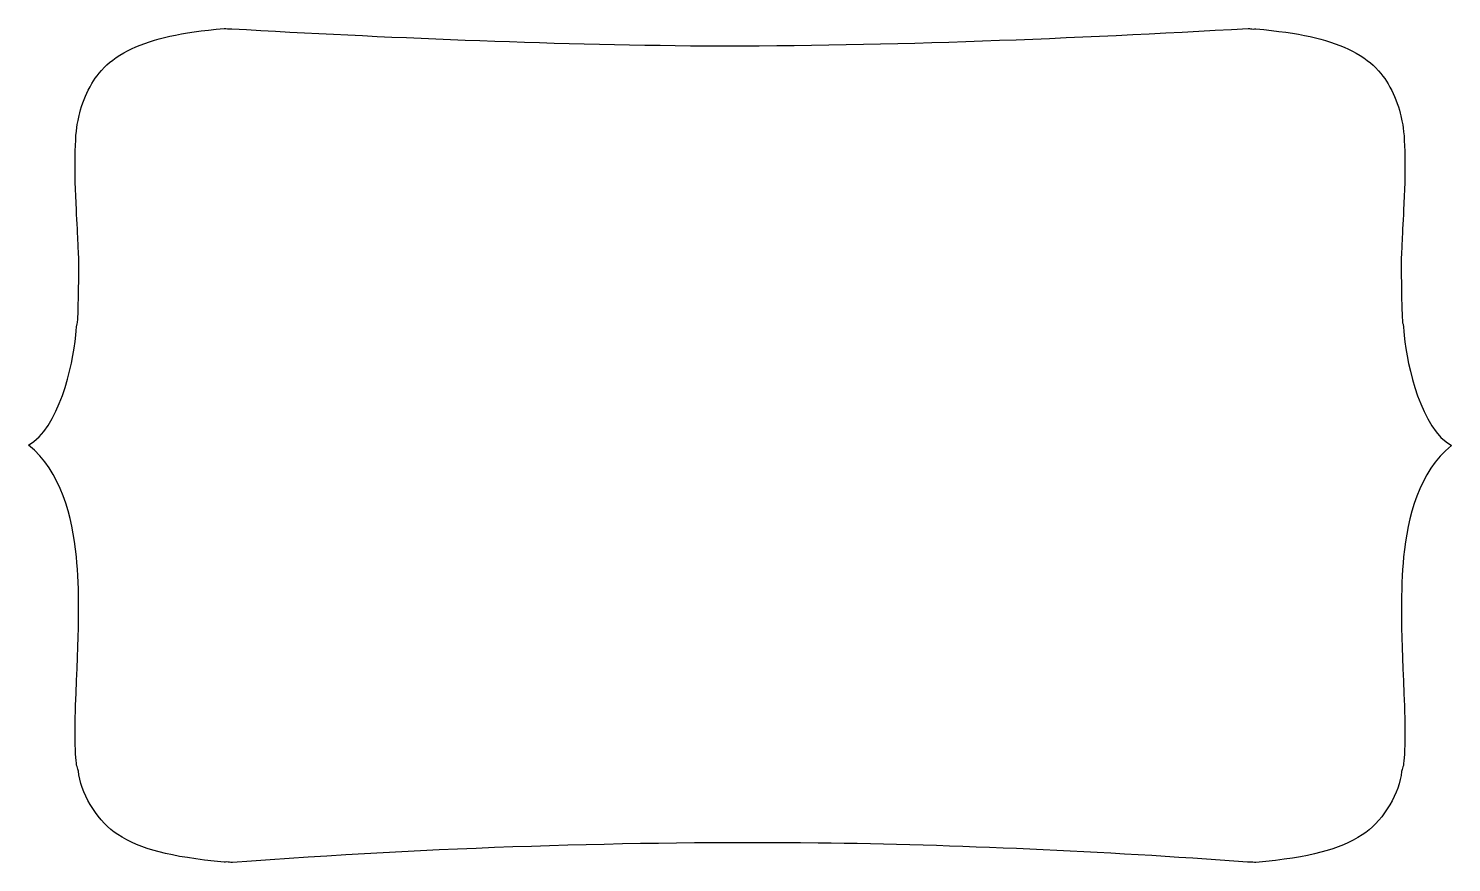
# Model space of a CAD drawing. Header units: centimetres. Extents: x -6.4 to 6.4, y -3.8 to 3.8.
import ezdxf

# ---------------------------------------------------------------- set-up
doc = ezdxf.new("R2010")
doc.units = ezdxf.units.CM
doc.header["$MEASUREMENT"] = 0
doc.layers.add('Layer 1', color=7, linetype='Continuous')

msp = doc.modelspace()

# ---------------------------------------------------------------- linework, layer by layer
at = {"layer": 'Layer 1'}
msp.add_open_spline([(-4.6546, 3.76204), (-5.0577, 3.72452), (-5.28061, 3.6755), (-5.49217, 3.57766), (-5.49217, 3.57766), (-5.5835, 3.53542), (-5.68633, 3.4657), (-5.73608, 3.4123), (-5.73608, 3.4123), (-5.81082, 3.33208), (-5.83498, 3.29755), (-5.88243, 3.20477), (-5.88243, 3.20477), (-5.91472, 3.14163), (-5.95258, 3.03722), (-5.96429, 2.97739), (-5.96429, 2.97739), (-5.96764, 2.96025), (-5.97328, 2.93462), (-5.97669, 2.92034), (-5.97669, 2.92034), (-6.00322, 2.80936), (-6.00842, 2.45822), (-5.98909, 2.12576), (-5.98909, 2.12576), (-5.98278, 2.01724), (-5.97572, 1.88191), (-5.97338, 1.8248), (-5.97338, 1.8248), (-5.97104, 1.76768), (-5.96881, 1.7143), (-5.96842, 1.70574), (-5.96842, 1.70574), (-5.96408, 1.6101), (-5.97292, 1.11674), (-5.97917, 1.10877), (-5.97917, 1.10877), (-5.98373, 1.10295), (-5.99016, 1.05096), (-5.99323, 0.99384), (-5.99323, 0.99384), (-6.02315, 0.71829), (-6.1474, 0.15249), (-6.42152, 0.00248), (-6.42152, 0.00248), (-6.12583, -0.23071), (-6.0253, -0.64514), (-5.98826, -1.00294), (-5.98826, -1.00294), (-5.96116, -1.30506), (-5.96227, -1.60073), (-5.9924, -2.23573), (-5.9924, -2.23573), (-6.0059, -2.5204), (-6.0014, -2.85209), (-5.9833, -2.89471), (-5.9833, -2.89471), (-5.9746, -2.91521), (-5.97543, -2.91315), (-5.96594, -2.97243), (-5.96594, -2.97243), (-5.93414, -3.17114), (-5.78268, -3.4034), (-5.61619, -3.50904), (-5.61619, -3.50904), (-5.40114, -3.64549), (-5.15601, -3.7093), (-4.65625, -3.75874), (-4.65625, -3.75874), (-4.64803, -3.75806), (-4.63968, -3.75776), (-4.63145, -3.75708), (-4.63145, -3.75708), (-4.61296, -3.759), (-4.60182, -3.75991), (-4.58101, -3.76204), (-4.58101, -3.76204), (-2.75249, -3.62367), (-0.97661, -3.57002), (0.70404, -3.58593), (0.70404, -3.58593), (1.95791, -3.60326), (3.25557, -3.65926), (4.58101, -3.75956), (4.58101, -3.75956), (4.58885, -3.75876), (4.59254, -3.75868), (4.60003, -3.75791), (4.60003, -3.75791), (4.61872, -3.75943), (4.63761, -3.7605), (4.65625, -3.76204), (4.65625, -3.76204), (5.15601, -3.71261), (5.40114, -3.6488), (5.61619, -3.51234), (5.61619, -3.51234), (5.78268, -3.40671), (5.93414, -3.17445), (5.96594, -2.97574), (5.96594, -2.97574), (5.97543, -2.91646), (5.9746, -2.91852), (5.9833, -2.89801), (5.9833, -2.89801), (6.0014, -2.8554), (6.0059, -2.52371), (5.9924, -2.23904), (5.9924, -2.23904), (5.96227, -1.60403), (5.96198, -1.30754), (5.98909, -1.00542), (5.98909, -1.00542), (6.02613, -0.64763), (6.12583, -0.23402), (6.42152, -0.00083), (6.42152, -0.00083), (6.1474, 0.14919), (6.02315, 0.71581), (5.99323, 0.99136), (5.99323, 0.99136), (5.99016, 1.04848), (5.98456, 1.09965), (5.98, 1.10546), (5.98, 1.10546), (5.97375, 1.11343), (5.96408, 1.6068), (5.96842, 1.70243), (5.96842, 1.70243), (5.96881, 1.711), (5.97104, 1.76438), (5.97338, 1.82149), (5.97338, 1.82149), (5.97572, 1.87861), (5.98278, 2.01476), (5.98909, 2.12328), (5.98909, 2.12328), (6.00842, 2.45574), (6.00322, 2.80605), (5.97669, 2.91703), (5.97669, 2.91703), (5.97328, 2.93131), (5.96764, 2.95695), (5.96429, 2.97408), (5.96429, 2.97408), (5.95258, 3.03391), (5.91472, 3.13832), (5.88243, 3.20146), (5.88243, 3.20146), (5.83497, 3.29425), (5.81082, 3.32878), (5.73608, 3.40899), (5.73608, 3.40899), (5.68633, 3.46239), (5.5835, 3.53212), (5.49217, 3.57436), (5.49217, 3.57436), (5.28061, 3.67219), (5.0577, 3.72121), (4.6546, 3.75874), (4.6546, 3.75874), (4.64683, 3.75818), (4.63921, 3.75764), (4.63145, 3.75708), (4.63145, 3.75708), (4.61576, 3.75864), (4.60141, 3.76053), (4.58515, 3.76204), (4.58515, 3.76204), (3.00256, 3.67295), (1.40837, 3.60412), (-0.30634, 3.60495), (-0.30634, 3.60495), (-1.7908, 3.61833), (-3.19286, 3.68036), (-4.58515, 3.75874), (-4.58515, 3.75874), (-4.58834, 3.75844), (-4.59107, 3.75821), (-4.59424, 3.75791), (-4.59424, 3.75791), (-4.61445, 3.75934), (-4.63435, 3.76059), (-4.6546, 3.76204)], degree=3, knots=[0, 0, 0, 0, 0.0212766, 0.0212766, 0.0212766, 0.0212766, 0.04255319, 0.04255319, 0.04255319, 0.04255319, 0.06382979, 0.06382979, 0.06382979, 0.06382979, 0.08510638, 0.08510638, 0.08510638, 0.08510638, 0.10638298, 0.10638298, 0.10638298, 0.10638298, 0.12765957, 0.12765957, 0.12765957, 0.12765957, 0.14893617, 0.14893617, 0.14893617, 0.14893617, 0.17021277, 0.17021277, 0.17021277, 0.17021277, 0.19148936, 0.19148936, 0.19148936, 0.19148936, 0.21276596, 0.21276596, 0.21276596, 0.21276596, 0.23404255, 0.23404255, 0.23404255, 0.23404255, 0.25531915, 0.25531915, 0.25531915, 0.25531915, 0.27659574, 0.27659574, 0.27659574, 0.27659574, 0.29787234, 0.29787234, 0.29787234, 0.29787234, 0.31914894, 0.31914894, 0.31914894, 0.31914894, 0.34042553, 0.34042553, 0.34042553, 0.34042553, 0.36170213, 0.36170213, 0.36170213, 0.36170213, 0.38297872, 0.38297872, 0.38297872, 0.38297872, 0.40425532, 0.40425532, 0.40425532, 0.40425532, 0.42553191, 0.42553191, 0.42553191, 0.42553191, 0.44680851, 0.44680851, 0.44680851, 0.44680851, 0.46808511, 0.46808511, 0.46808511, 0.46808511, 0.4893617, 0.4893617, 0.4893617, 0.4893617, 0.5106383, 0.5106383, 0.5106383, 0.5106383, 0.53191489, 0.53191489, 0.53191489, 0.53191489, 0.55319149, 0.55319149, 0.55319149, 0.55319149, 0.57446809, 0.57446809, 0.57446809, 0.57446809, 0.59574468, 0.59574468, 0.59574468, 0.59574468, 0.61702128, 0.61702128, 0.61702128, 0.61702128, 0.63829787, 0.63829787, 0.63829787, 0.63829787, 0.65957447, 0.65957447, 0.65957447, 0.65957447, 0.68085106, 0.68085106, 0.68085106, 0.68085106, 0.70212766, 0.70212766, 0.70212766, 0.70212766, 0.72340426, 0.72340426, 0.72340426, 0.72340426, 0.74468085, 0.74468085, 0.74468085, 0.74468085, 0.76595745, 0.76595745, 0.76595745, 0.76595745, 0.78723404, 0.78723404, 0.78723404, 0.78723404, 0.80851064, 0.80851064, 0.80851064, 0.80851064, 0.82978723, 0.82978723, 0.82978723, 0.82978723, 0.85106383, 0.85106383, 0.85106383, 0.85106383, 0.87234043, 0.87234043, 0.87234043, 0.87234043, 0.89361702, 0.89361702, 0.89361702, 0.89361702, 0.91489362, 0.91489362, 0.91489362, 0.91489362, 0.93617021, 0.93617021, 0.93617021, 0.93617021, 0.95744681, 0.95744681, 0.95744681, 0.95744681, 1, 1, 1, 1], dxfattribs=at)

doc.saveas('drawing.dxf')
